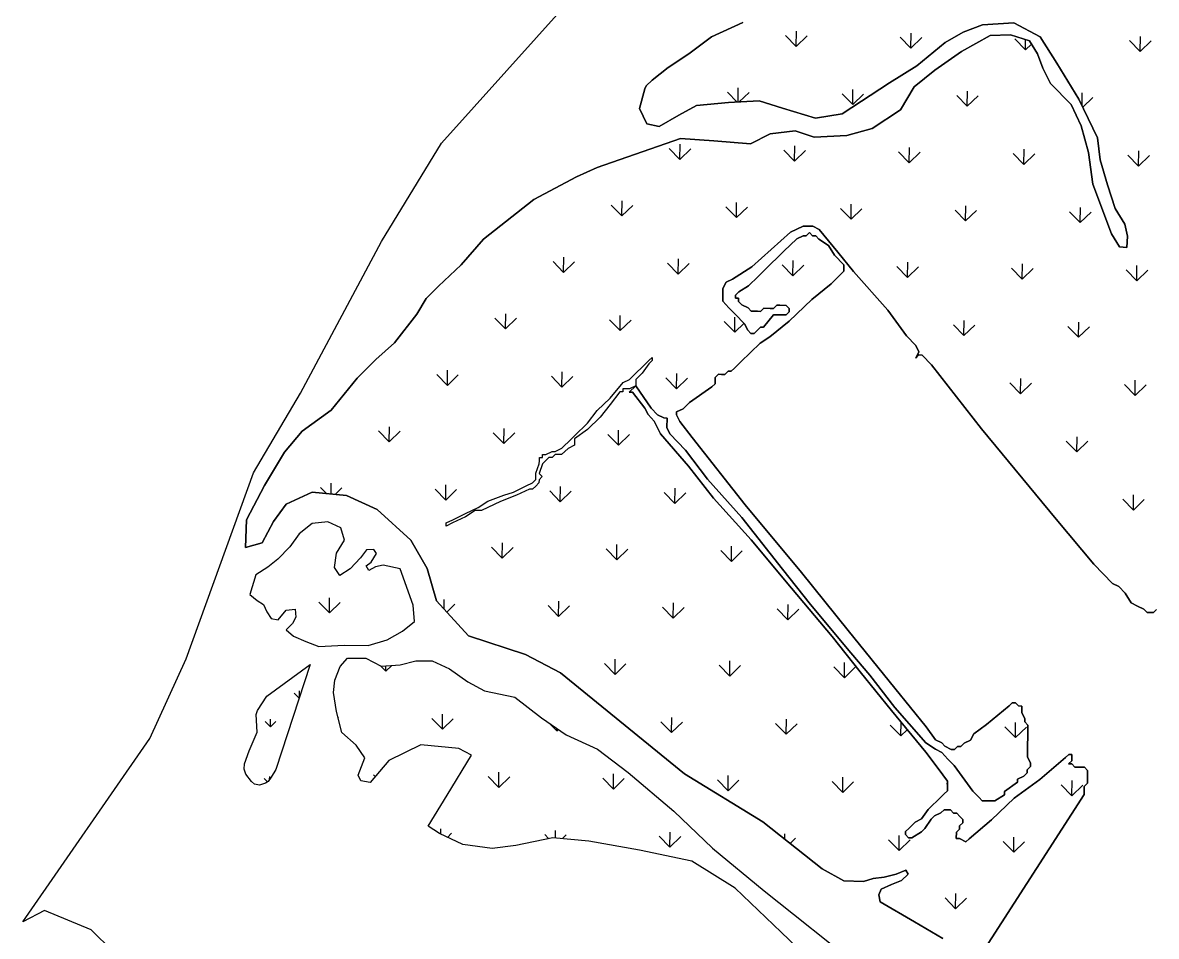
# Model space of a CAD drawing. Header units: metres. Extents: x 266580 to 276210, y 2111090 to 2136109.
# Drawn here: x 268915 to 270336, y 2118170 to 2119315 of the extents above; entities that cross this region are included whole.
import ezdxf

# ---------------------------------------------------------------- set-up
doc = ezdxf.new("R2010")
doc.units = ezdxf.units.M
doc.layers.add('MANGROOVES', color=112, linetype='Continuous')
doc.layers.add('village', color=3, linetype='Continuous')

msp = doc.modelspace()

# ---------------------------------------------------------------- linework, layer by layer
at = {"layer": 'MANGROOVES'}
for p, q in [((269817.4, 2119315.8), (269777.8, 2119297.6)), ((269777.8, 2119297.6), (269817.4, 2119315.8)), ((270093.3, 2119303.4), (270117.5, 2119312.7)), ((270117.5, 2119312.7), (270093.3, 2119303.4)), ((270117.5, 2119312.7), (270156.9, 2119315.1)), ((270156.9, 2119315.1), (270117.5, 2119312.7)), ((270156.9, 2119315.1), (270190.1, 2119297.7)), ((270190.1, 2119297.7), (270156.9, 2119315.1)), ((269777.8, 2119297.6), (269749.5, 2119276.6)), ((269749.5, 2119276.6), (269777.8, 2119297.6)), ((270070.7, 2119290.6), (270093.3, 2119303.4)), ((270093.3, 2119303.4), (270070.7, 2119290.6)), ((270127.1, 2119299.5), (270091.2, 2119279.3)), ((270091.2, 2119279.3), (270127.1, 2119299.5)), ((270152.9, 2119300.4), (270127.1, 2119299.5)), ((270127.1, 2119299.5), (270152.9, 2119300.4)), ((270176.5, 2119292.8), (270152.9, 2119300.4)), ((270152.9, 2119300.4), (270176.5, 2119292.8)), ((270190.1, 2119297.7), (270210.8, 2119264.9)), ((270210.8, 2119264.9), (270190.1, 2119297.7)), ((270035.3, 2119261.4), (270070.7, 2119290.6)), ((270070.7, 2119290.6), (270035.3, 2119261.4)), ((270186.8, 2119276.2), (270176.5, 2119292.8)), ((270176.5, 2119292.8), (270186.8, 2119276.2)), ((269749.5, 2119276.6), (269723.7, 2119259.3)), ((269723.7, 2119259.3), (269749.5, 2119276.6)), ((270091.2, 2119279.3), (270057.9, 2119256.1)), ((270057.9, 2119256.1), (270091.2, 2119279.3)), ((270193.3, 2119258.3), (270186.8, 2119276.2)), ((270186.8, 2119276.2), (270193.3, 2119258.3)), ((269723.7, 2119259.3), (269703.8, 2119243.2)), ((269703.8, 2119243.2), (269723.7, 2119259.3)), ((270001.1, 2119240), (270035.3, 2119261.4)), ((270035.3, 2119261.4), (270001.1, 2119240)), ((270057.9, 2119256.1), (270032.2, 2119234.9)), ((270032.2, 2119234.9), (270057.9, 2119256.1)), ((270202.8, 2119239.1), (270193.3, 2119258.3)), ((270193.3, 2119258.3), (270202.8, 2119239.1)), ((270210.8, 2119264.9), (270238.4, 2119219.6)), ((270238.4, 2119219.6), (270210.8, 2119264.9)), ((269703.8, 2119243.2), (269696.2, 2119236.4)), ((269696.2, 2119236.4), (269703.8, 2119243.2)), ((269941.9, 2119201), (270001.1, 2119240)), ((270001.1, 2119240), (269941.9, 2119201)), ((270228.7, 2119212.9), (270202.8, 2119239.1)), ((270202.8, 2119239.1), (270228.7, 2119212.9)), ((269694.3, 2119232.5), (269687.9, 2119207.7)), ((269687.9, 2119207.7), (269694.3, 2119232.5)), ((269696.2, 2119236.4), (269694.3, 2119232.5)), ((269694.3, 2119232.5), (269696.2, 2119236.4)), ((270032.2, 2119234.9), (270014.8, 2119206.4)), ((270014.8, 2119206.4), (270032.2, 2119234.9)), ((269737.1, 2119199.4), (269759.2, 2119211.7)), ((269759.2, 2119211.7), (269737.1, 2119199.4)), ((269759.2, 2119211.7), (269799.1, 2119215.4)), ((269799.1, 2119215.4), (269759.2, 2119211.7)), ((269799.1, 2119215.4), (269837.6, 2119217.4)), ((269837.6, 2119217.4), (269799.1, 2119215.4)), ((269837.6, 2119217.4), (269867.1, 2119208.5)), ((269867.1, 2119208.5), (269837.6, 2119217.4)), ((270241.4, 2119186.1), (270228.7, 2119212.9)), ((270228.7, 2119212.9), (270241.4, 2119186.1)), ((270238.4, 2119219.6), (270261.9, 2119171)), ((270261.9, 2119171), (270238.4, 2119219.6)), ((269687.9, 2119207.7), (269697.1, 2119188.5)), ((269697.1, 2119188.5), (269687.9, 2119207.7)), ((269712.3, 2119185.4), (269737.1, 2119199.4)), ((269737.1, 2119199.4), (269712.3, 2119185.4)), ((269867.1, 2119208.5), (269908.4, 2119195.6)), ((269908.4, 2119195.6), (269867.1, 2119208.5)), ((269908.4, 2119195.6), (269941.9, 2119201)), ((269941.9, 2119201), (269908.4, 2119195.6)), ((270014.8, 2119206.4), (269979.3, 2119182.8)), ((269979.3, 2119182.8), (270014.8, 2119206.4)), ((269697.1, 2119188.5), (269712.3, 2119185.4)), ((269712.3, 2119185.4), (269697.1, 2119188.5)), ((269979.3, 2119182.8), (269947.8, 2119173.9)), ((269947.8, 2119173.9), (269979.3, 2119182.8)), ((270250.6, 2119152.9), (270241.4, 2119186.1)), ((270241.4, 2119186.1), (270250.6, 2119152.9)), ((269739.3, 2119170.2), (269634.8, 2119134.1)), ((269634.8, 2119134.1), (269739.3, 2119170.2)), ((269781, 2119167.5), (269739.3, 2119170.2)), ((269739.3, 2119170.2), (269781, 2119167.5)), ((269826.7, 2119163.8), (269781, 2119167.5)), ((269781, 2119167.5), (269826.7, 2119163.8)), ((269851.4, 2119176.2), (269826.7, 2119163.8)), ((269826.7, 2119163.8), (269851.4, 2119176.2)), ((269882.8, 2119180), (269851.4, 2119176.2)), ((269851.4, 2119176.2), (269882.8, 2119180)), ((269906.8, 2119172), (269882.8, 2119180)), ((269882.8, 2119180), (269906.8, 2119172)), ((269947.8, 2119173.9), (269906.8, 2119172)), ((269906.8, 2119172), (269947.8, 2119173.9)), ((270261.9, 2119171), (270265.3, 2119143.4)), ((270265.3, 2119143.4), (270261.9, 2119171)), ((270256, 2119113.1), (270250.6, 2119152.9)), ((270250.6, 2119152.9), (270256, 2119113.1)), ((270265.3, 2119143.4), (270274.2, 2119112.4)), ((270274.2, 2119112.4), (270265.3, 2119143.4)), ((269634.8, 2119134.1), (269608.6, 2119122.2)), ((269608.6, 2119122.2), (269634.8, 2119134.1)), ((269608.6, 2119122.2), (269555.3, 2119093.8)), ((269555.3, 2119093.8), (269608.6, 2119122.2)), ((270279.2, 2119051), (270256, 2119113.1)), ((270256, 2119113.1), (270279.2, 2119051)), ((270274.2, 2119112.4), (270283.9, 2119082.7)), ((270283.9, 2119082.7), (270274.2, 2119112.4)), ((269555.3, 2119093.8), (269492.3, 2119044.2)), ((269492.3, 2119044.2), (269555.3, 2119093.8)), ((270283.9, 2119082.7), (270295.9, 2119063.1)), ((270295.9, 2119063.1), (270283.9, 2119082.7)), ((269876.9, 2119052.7), (269893, 2119060.4)), ((269893, 2119060.4), (269876.9, 2119052.7)), ((269893, 2119060.4), (269897, 2119060.3)), ((269897, 2119060.3), (269893, 2119060.4)), ((269897, 2119060.3), (269904.9, 2119060.2)), ((269904.9, 2119060.2), (269897, 2119060.3)), ((269904.9, 2119060.2), (269912.8, 2119056.1)), ((269912.8, 2119056.1), (269904.9, 2119060.2)), ((269912.8, 2119056.1), (269936.3, 2119027.9)), ((269936.3, 2119027.9), (269912.8, 2119056.1)), ((270295.9, 2119063.1), (270299.4, 2119047.8)), ((270299.4, 2119047.8), (270295.9, 2119063.1)), ((269492.3, 2119044.2), (269464.3, 2119012.1)), ((269464.3, 2119012.1), (269492.3, 2119044.2)), ((269828.5, 2119009.6), (269876.9, 2119052.7)), ((269876.9, 2119052.7), (269828.5, 2119009.6)), ((269884.8, 2119044.6), (269868.6, 2119028.9)), ((269868.6, 2119028.9), (269884.8, 2119044.6)), ((269892.8, 2119048.4), (269884.8, 2119044.6)), ((269884.8, 2119044.6), (269892.8, 2119048.4)), ((269896.8, 2119048.4), (269892.8, 2119048.4)), ((269892.8, 2119048.4), (269896.8, 2119048.4)), ((269900.8, 2119052.3), (269896.8, 2119048.4)), ((269896.8, 2119048.4), (269900.8, 2119052.3)), ((269904.7, 2119048.3), (269900.8, 2119052.3)), ((269900.8, 2119052.3), (269904.7, 2119048.3)), ((269908.7, 2119048.2), (269904.7, 2119048.3)), ((269904.7, 2119048.3), (269908.7, 2119048.2)), ((269912.6, 2119044.2), (269908.7, 2119048.2)), ((269908.7, 2119048.2), (269912.6, 2119044.2)), ((269924.5, 2119036), (269912.6, 2119044.2)), ((269912.6, 2119044.2), (269924.5, 2119036)), ((270289.5, 2119034.4), (270279.2, 2119051)), ((270279.2, 2119051), (270289.5, 2119034.4)), ((270299.4, 2119047.8), (270298.4, 2119033.8)), ((270298.4, 2119033.8), (270299.4, 2119047.8)), ((269868.6, 2119028.9), (269844.4, 2119005.3)), ((269844.4, 2119005.3), (269868.6, 2119028.9)), ((269932.3, 2119024), (269924.5, 2119036)), ((269924.5, 2119036), (269932.3, 2119024)), ((269936.3, 2119027.9), (269955.9, 2119003.7)), ((269955.9, 2119003.7), (269936.3, 2119027.9)), ((270298.4, 2119033.8), (270289.5, 2119034.4)), ((270289.5, 2119034.4), (270298.4, 2119033.8)), ((269464.3, 2119012.1), (269435.9, 2118985.2)), ((269435.9, 2118985.2), (269464.3, 2119012.1)), ((269944, 2119011.9), (269932.3, 2119024)), ((269932.3, 2119024), (269944, 2119011.9)), ((269944, 2119007.9), (269944, 2119011.9)), ((269944, 2119011.9), (269944, 2119007.9)), ((269804.4, 2118994), (269828.5, 2119009.6)), ((269828.5, 2119009.6), (269804.4, 2118994)), ((269836.3, 2118997.5), (269824.2, 2118985.7)), ((269824.2, 2118985.7), (269836.3, 2118997.5)), ((269844.4, 2119005.3), (269836.3, 2118997.5)), ((269836.3, 2118997.5), (269844.4, 2119005.3)), ((269927.8, 2118988.2), (269943.9, 2119003.9)), ((269943.9, 2119003.9), (269927.8, 2118988.2)), ((269943.9, 2119003.9), (269944, 2119007.9)), ((269944, 2119007.9), (269943.9, 2119003.9)), ((269955.9, 2119003.7), (269998.9, 2118955.3)), ((269998.9, 2118955.3), (269955.9, 2119003.7)), ((269435.9, 2118985.2), (269420.4, 2118969.6)), ((269420.4, 2118969.6), (269435.9, 2118985.2)), ((269792.2, 2118974.2), (269792.3, 2118982.2)), ((269792.3, 2118982.2), (269792.2, 2118974.2)), ((269792.3, 2118982.2), (269796.4, 2118990.1)), ((269796.4, 2118990.1), (269792.3, 2118982.2)), ((269796.4, 2118990.1), (269804.4, 2118994)), ((269804.4, 2118994), (269796.4, 2118990.1)), ((269824.2, 2118985.7), (269812.1, 2118977.9)), ((269812.1, 2118977.9), (269824.2, 2118985.7)), ((269903.6, 2118968.6), (269927.8, 2118988.2)), ((269927.8, 2118988.2), (269903.6, 2118968.6)), ((269420.4, 2118969.6), (269408.5, 2118950.1)), ((269408.5, 2118950.1), (269420.4, 2118969.6)), ((269792, 2118966.3), (269792.2, 2118974.2)), ((269792.2, 2118974.2), (269792, 2118966.3)), ((269808.1, 2118974), (269808, 2118970)), ((269808, 2118970), (269808.1, 2118974)), ((269808, 2118970), (269812, 2118970)), ((269812, 2118970), (269808, 2118970)), ((269812.1, 2118977.9), (269808.1, 2118974)), ((269808.1, 2118974), (269812.1, 2118977.9)), ((269812, 2118970), (269812, 2118966)), ((269812, 2118966), (269812, 2118970)), ((269875.3, 2118941.2), (269903.6, 2118968.6)), ((269903.6, 2118968.6), (269875.3, 2118941.2)), ((269796, 2118962.2), (269792, 2118966.3)), ((269792, 2118966.3), (269796, 2118962.2)), ((269799.9, 2118958.2), (269796, 2118962.2)), ((269796, 2118962.2), (269799.9, 2118958.2)), ((269807.7, 2118950.1), (269799.9, 2118958.2)), ((269799.9, 2118958.2), (269807.7, 2118950.1)), ((269812, 2118966), (269815.9, 2118962)), ((269815.9, 2118962), (269812, 2118966)), ((269815.9, 2118962), (269823.8, 2118957.9)), ((269823.8, 2118957.9), (269815.9, 2118962)), ((269823.8, 2118957.9), (269827.7, 2118953.8)), ((269827.7, 2118953.8), (269823.8, 2118957.9)), ((269827.7, 2118953.8), (269831.7, 2118953.8)), ((269831.7, 2118953.8), (269827.7, 2118953.8)), ((269831.7, 2118953.8), (269835.7, 2118953.7)), ((269835.7, 2118953.7), (269831.7, 2118953.8)), ((269839.6, 2118953.6), (269843.7, 2118957.6)), ((269843.7, 2118957.6), (269839.6, 2118953.6)), ((269843.7, 2118957.6), (269851.6, 2118957.4)), ((269851.6, 2118957.4), (269843.7, 2118957.6)), ((269851.6, 2118957.4), (269855.6, 2118957.4)), ((269855.6, 2118957.4), (269851.6, 2118957.4)), ((269855.6, 2118957.4), (269859.7, 2118961.3)), ((269859.7, 2118961.3), (269855.6, 2118957.4)), ((269859.7, 2118961.3), (269863.6, 2118961.3)), ((269863.6, 2118961.3), (269859.7, 2118961.3)), ((269863.6, 2118961.3), (269871.6, 2118961.1)), ((269871.6, 2118961.1), (269863.6, 2118961.3)), ((269871.6, 2118961.1), (269875.5, 2118957.1)), ((269875.5, 2118957.1), (269871.6, 2118961.1)), ((269875.5, 2118957.1), (269875.5, 2118953.1)), ((269875.5, 2118953.1), (269875.5, 2118957.1)), ((269998.9, 2118955.3), (270022.4, 2118923.1)), ((270022.4, 2118923.1), (269998.9, 2118955.3)), ((269408.5, 2118950.1), (269380.7, 2118914)), ((269380.7, 2118914), (269408.5, 2118950.1)), ((269819.5, 2118938), (269807.7, 2118950.1)), ((269807.7, 2118950.1), (269819.5, 2118938)), ((269835.7, 2118953.7), (269839.6, 2118953.6)), ((269839.6, 2118953.6), (269835.7, 2118953.7)), ((269855.5, 2118949.4), (269843.3, 2118933.7)), ((269843.3, 2118933.7), (269855.5, 2118949.4)), ((269851.1, 2118921.6), (269875.3, 2118941.2)), ((269875.3, 2118941.2), (269851.1, 2118921.6)), ((269863.5, 2118949.3), (269855.5, 2118949.4)), ((269855.5, 2118949.4), (269863.5, 2118949.3)), ((269871.4, 2118949.2), (269863.5, 2118949.3)), ((269863.5, 2118949.3), (269871.4, 2118949.2)), ((269875.5, 2118953.1), (269871.4, 2118949.2)), ((269871.4, 2118949.2), (269875.5, 2118953.1)), ((269823.4, 2118930), (269819.5, 2118938)), ((269819.5, 2118938), (269823.4, 2118930)), ((269827.3, 2118925.9), (269823.4, 2118930)), ((269823.4, 2118930), (269827.3, 2118925.9)), ((269831.3, 2118925.9), (269827.3, 2118925.9)), ((269827.3, 2118925.9), (269831.3, 2118925.9)), ((269835.3, 2118929.8), (269831.3, 2118925.9)), ((269831.3, 2118925.9), (269835.3, 2118929.8)), ((269839.4, 2118933.7), (269835.3, 2118929.8)), ((269835.3, 2118929.8), (269839.4, 2118933.7)), ((269843.3, 2118933.7), (269839.4, 2118933.7)), ((269839.4, 2118933.7), (269843.3, 2118933.7)), ((269380.7, 2118914), (269357.2, 2118893.3)), ((269357.2, 2118893.3), (269380.7, 2118914)), ((269826.9, 2118902.1), (269839.1, 2118913.8)), ((269839.1, 2118913.8), (269826.9, 2118902.1)), ((269839.1, 2118913.8), (269851.1, 2118921.6)), ((269851.1, 2118921.6), (269839.1, 2118913.8)), ((270022.4, 2118923.1), (270034.1, 2118911)), ((270034.1, 2118911), (270022.4, 2118923.1)), ((269814.8, 2118890.3), (269826.9, 2118902.1)), ((269826.9, 2118902.1), (269814.8, 2118890.3)), ((270038, 2118902.9), (270033.9, 2118895)), ((270033.9, 2118895), (270038, 2118902.9)), ((270033.9, 2118895), (270037.9, 2118899)), ((270037.9, 2118899), (270033.9, 2118895)), ((270034.1, 2118911), (270038, 2118902.9)), ((270038, 2118902.9), (270034.1, 2118911)), ((270037.9, 2118899), (270041.9, 2118898.9)), ((270041.9, 2118898.9), (270037.9, 2118899)), ((270041.9, 2118898.9), (270053.7, 2118886.8)), ((270053.7, 2118886.8), (270041.9, 2118898.9)), ((269357.2, 2118893.3), (269333.9, 2118869.9)), ((269333.9, 2118869.9), (269357.2, 2118893.3)), ((269683.2, 2118876.3), (269691.3, 2118884.1)), ((269699.3, 2118888), (269691.2, 2118876.2)), ((269691.3, 2118884.1), (269695.3, 2118888)), ((269695.3, 2118888), (269699.4, 2118892)), ((269703.4, 2118891.9), (269699.3, 2118888)), ((269699.4, 2118892), (269703.4, 2118895.9)), ((269703.4, 2118895.9), (269703.4, 2118891.9)), ((269806.7, 2118882.4), (269814.8, 2118890.3)), ((269814.8, 2118890.3), (269806.7, 2118882.4)), ((270053.7, 2118886.8), (270116.2, 2118806.2)), ((270116.2, 2118806.2), (270053.7, 2118886.8)), ((269333.9, 2118869.9), (269301.4, 2118830)), ((269301.4, 2118830), (269333.9, 2118869.9)), ((269675.1, 2118868.4), (269683.2, 2118876.3)), ((269691.2, 2118876.2), (269683.1, 2118868.3)), ((269782.6, 2118866.9), (269782.7, 2118870.8)), ((269782.7, 2118870.8), (269782.6, 2118866.9)), ((269782.7, 2118870.8), (269786.7, 2118874.8)), ((269786.7, 2118874.8), (269782.7, 2118870.8)), ((269786.7, 2118874.8), (269790.7, 2118874.7)), ((269790.7, 2118874.7), (269786.7, 2118874.8)), ((269790.7, 2118874.7), (269794.7, 2118874.6)), ((269794.7, 2118874.6), (269790.7, 2118874.7)), ((269794.7, 2118874.6), (269798.7, 2118878.6)), ((269798.7, 2118878.6), (269794.7, 2118874.6)), ((269798.7, 2118878.6), (269802.7, 2118878.5)), ((269802.7, 2118878.5), (269798.7, 2118878.6)), ((269802.7, 2118878.5), (269806.7, 2118882.4)), ((269806.7, 2118882.4), (269802.7, 2118878.5)), ((269650.9, 2118844.9), (269667.1, 2118864.6)), ((269667, 2118856.6), (269666.9, 2118852.6)), ((269671, 2118856.5), (269667, 2118856.6)), ((269667.1, 2118864.6), (269675.1, 2118868.4)), ((269675, 2118856.5), (269671, 2118856.5)), ((269674.9, 2118852.5), (269683, 2118860.3)), ((269683, 2118860.3), (269674.9, 2118852.5)), ((269683, 2118860.3), (269675, 2118856.5)), ((269683.1, 2118868.3), (269683, 2118864.3)), ((269683, 2118864.3), (269683, 2118860.3)), ((269683, 2118860.3), (269702.5, 2118832.2)), ((269702.5, 2118832.2), (269683, 2118860.3)), ((269750.4, 2118839.5), (269778.5, 2118859)), ((269778.5, 2118859), (269750.4, 2118839.5)), ((269778.5, 2118859), (269782.6, 2118862.9)), ((269782.6, 2118862.9), (269778.5, 2118859)), ((269782.6, 2118862.9), (269782.6, 2118866.9)), ((269782.6, 2118866.9), (269782.6, 2118862.9)), ((269634.7, 2118829.2), (269650.9, 2118844.9)), ((269663, 2118852.7), (269650.8, 2118836.9)), ((269666.9, 2118852.6), (269663, 2118852.7)), ((269678.9, 2118852.4), (269674.9, 2118852.5)), ((269674.9, 2118852.5), (269678.9, 2118852.4)), ((269694.5, 2118832.3), (269678.9, 2118852.4)), ((269678.9, 2118852.4), (269694.5, 2118832.3)), ((269301.4, 2118830), (269264.7, 2118803.5)), ((269264.7, 2118803.5), (269301.4, 2118830)), ((269622.6, 2118813.4), (269634.7, 2118829.2)), ((269650.8, 2118836.9), (269638.6, 2118821.2)), ((269698.4, 2118824.3), (269694.5, 2118832.3)), ((269694.5, 2118832.3), (269698.4, 2118824.3)), ((269702.5, 2118832.2), (269710.3, 2118824.1)), ((269710.3, 2118824.1), (269702.5, 2118832.2)), ((269734.2, 2118823.8), (269734.3, 2118827.7)), ((269734.3, 2118827.7), (269734.2, 2118823.8)), ((269734.3, 2118827.7), (269742.3, 2118831.6)), ((269742.3, 2118831.6), (269734.3, 2118827.7)), ((269742.3, 2118831.6), (269750.4, 2118839.5)), ((269750.4, 2118839.5), (269742.3, 2118831.6)), ((269606.4, 2118797.7), (269622.6, 2118813.4)), ((269638.6, 2118821.2), (269622.5, 2118805.5)), ((269706.2, 2118816.2), (269698.4, 2118824.3)), ((269698.4, 2118824.3), (269706.2, 2118816.2)), ((269714, 2118800.2), (269706.2, 2118816.2)), ((269706.2, 2118816.2), (269714, 2118800.2)), ((269710.3, 2118824.1), (269718.2, 2118820)), ((269718.2, 2118820), (269710.3, 2118824.1)), ((269718.2, 2118820), (269722.2, 2118819.9)), ((269722.2, 2118819.9), (269718.2, 2118820)), ((269722.1, 2118812), (269722, 2118808)), ((269722, 2118808), (269722.1, 2118812)), ((269722.2, 2118816), (269722.1, 2118812)), ((269722.1, 2118812), (269722.2, 2118816)), ((269722.2, 2118819.9), (269722.2, 2118816)), ((269722.2, 2118816), (269722.2, 2118819.9)), ((269738.1, 2118815.7), (269734.2, 2118823.8)), ((269734.2, 2118823.8), (269738.1, 2118815.7)), ((269753.7, 2118795.6), (269738.1, 2118815.7)), ((269738.1, 2118815.7), (269753.7, 2118795.6)), ((269264.7, 2118803.5), (269242.8, 2118777.2)), ((269242.8, 2118777.2), (269264.7, 2118803.5)), ((269598.3, 2118789.9), (269606.4, 2118797.7)), ((269622.5, 2118805.5), (269606.4, 2118793.8)), ((269749.2, 2118759.8), (269714, 2118800.2)), ((269714, 2118800.2), (269749.2, 2118759.8)), ((269722, 2118808), (269725.9, 2118800)), ((269725.9, 2118800), (269722, 2118808)), ((269725.9, 2118800), (269745.5, 2118779.8)), ((269745.5, 2118779.8), (269725.9, 2118800)), ((270116.2, 2118806.2), (270210.1, 2118693.3)), ((270210.1, 2118693.3), (270116.2, 2118806.2)), ((269590.3, 2118782.1), (269594.3, 2118786)), ((269594.3, 2118786), (269598.3, 2118789.9)), ((269606.2, 2118785.8), (269598.2, 2118781.9)), ((269606.4, 2118793.8), (269606.2, 2118785.8)), ((269820.2, 2118711), (269753.7, 2118795.6)), ((269753.7, 2118795.6), (269820.2, 2118711)), ((269242.8, 2118777.2), (269217.7, 2118735.2)), ((269217.7, 2118735.2), (269242.8, 2118777.2)), ((269562.2, 2118766.5), (269562.2, 2118770.5)), ((269562.2, 2118770.5), (269566.2, 2118770.5)), ((269566.2, 2118770.5), (269566.3, 2118774.4)), ((269566.3, 2118774.4), (269570.2, 2118774.4)), ((269574.2, 2118770.3), (269570.1, 2118766.4)), ((269570.2, 2118774.4), (269578.3, 2118778.2)), ((269578.1, 2118770.3), (269574.2, 2118770.3)), ((269582.2, 2118774.2), (269578.1, 2118770.3)), ((269578.3, 2118778.2), (269582.2, 2118778.2)), ((269582.2, 2118778.2), (269590.3, 2118782.1)), ((269586.2, 2118774.1), (269582.2, 2118774.2)), ((269590.1, 2118774.1), (269586.2, 2118774.1)), ((269594.2, 2118778), (269590.1, 2118774.1)), ((269598.2, 2118781.9), (269594.2, 2118778)), ((269745.5, 2118779.8), (269772.9, 2118743.5)), ((269772.9, 2118743.5), (269745.5, 2118779.8)), ((269557.9, 2118750.7), (269562.1, 2118762.6)), ((269566.1, 2118762.5), (269561.9, 2118750.6)), ((269562.1, 2118762.6), (269562.2, 2118766.5)), ((269570.1, 2118766.4), (269566.1, 2118762.5)), ((269780.5, 2118719.5), (269749.2, 2118759.8)), ((269749.2, 2118759.8), (269780.5, 2118719.5)), ((269553.8, 2118738.8), (269557.8, 2118742.7)), ((269557.8, 2118742.7), (269557.9, 2118746.7)), ((269557.9, 2118746.7), (269557.9, 2118750.7)), ((269561.8, 2118742.6), (269561.7, 2118738.7)), ((269565.8, 2118746.6), (269561.8, 2118742.6)), ((269561.9, 2118750.6), (269565.8, 2118746.6)), ((269772.9, 2118743.5), (269816, 2118695.1)), ((269816, 2118695.1), (269772.9, 2118743.5)), ((269217.7, 2118735.2), (269195, 2118692.4)), ((269195, 2118692.4), (269217.7, 2118735.2)), ((269244.8, 2118711.9), (269277.6, 2118727)), ((269277.6, 2118727), (269244.8, 2118711.9)), ((269277.6, 2118727), (269320.3, 2118723)), ((269320.3, 2118723), (269277.6, 2118727)), ((269517.7, 2118723.4), (269529.7, 2118727.2)), ((269529.7, 2118727.2), (269545.8, 2118734.9)), ((269549.7, 2118730.9), (269533.6, 2118723.1)), ((269545.8, 2118734.9), (269553.8, 2118738.8)), ((269553.7, 2118730.8), (269549.7, 2118730.9)), ((269557.7, 2118734.7), (269553.7, 2118730.8)), ((269561.7, 2118738.7), (269557.7, 2118734.7)), ((269320.3, 2118723), (269358.8, 2118705.5)), ((269358.8, 2118705.5), (269320.3, 2118723)), ((269485.6, 2118707.9), (269497.7, 2118715.7)), ((269513.6, 2118715.5), (269489.6, 2118703.9)), ((269497.7, 2118715.7), (269517.7, 2118723.4)), ((269533.6, 2118723.1), (269513.6, 2118715.5)), ((269827.5, 2118667.1), (269780.5, 2118719.5)), ((269780.5, 2118719.5), (269827.5, 2118667.1)), ((269228.9, 2118690.4), (269244.8, 2118711.9)), ((269244.8, 2118711.9), (269228.9, 2118690.4)), ((269358.8, 2118705.5), (269401, 2118666.9)), ((269401, 2118666.9), (269358.8, 2118705.5)), ((269453.6, 2118692.5), (269469.6, 2118700.2)), ((269481.6, 2118704), (269469.5, 2118696.2)), ((269469.6, 2118700.2), (269485.6, 2118707.9)), ((269489.6, 2118703.9), (269481.6, 2118704)), ((269890.6, 2118626.3), (269820.2, 2118711)), ((269820.2, 2118711), (269890.6, 2118626.3)), ((269195, 2118692.4), (269194, 2118657.7)), ((269194, 2118657.7), (269195, 2118692.4)), ((269214.9, 2118663.5), (269228.9, 2118690.4)), ((269228.9, 2118690.4), (269214.9, 2118663.5)), ((269277.6, 2118687.6), (269261.2, 2118675)), ((269296.9, 2118689.9), (269277.6, 2118687.6)), ((269313.4, 2118682.4), (269296.9, 2118689.9)), ((269445.5, 2118688.6), (269453.6, 2118692.5)), ((269445.5, 2118684.6), (269445.5, 2118688.6)), ((269453.5, 2118688.5), (269445.5, 2118684.6)), ((269469.5, 2118696.2), (269453.5, 2118688.5)), ((269816, 2118695.1), (269866.8, 2118630.7)), ((269866.8, 2118630.7), (269816, 2118695.1)), ((270210.1, 2118693.3), (270257.1, 2118636.9)), ((270257.1, 2118636.9), (270210.1, 2118693.3)), ((269261.2, 2118675), (269249.5, 2118658.6)), ((269317.9, 2118666.9), (269313.4, 2118682.4)), ((269194, 2118657.7), (269214.9, 2118663.5)), ((269214.9, 2118663.5), (269194, 2118657.7)), ((269249.5, 2118658.6), (269234.3, 2118643)), ((269307.8, 2118650.5), (269317.9, 2118666.9)), ((269401, 2118666.9), (269421.6, 2118631.3)), ((269421.6, 2118631.3), (269401, 2118666.9)), ((269878.4, 2118606.6), (269827.5, 2118667.1)), ((269827.5, 2118667.1), (269878.4, 2118606.6)), ((269234.3, 2118643), (269221.8, 2118632.9)), ((269305.4, 2118632.6), (269307.8, 2118650.5)), ((269338.1, 2118644.9), (269325.1, 2118631)), ((269345.5, 2118654.6), (269338.1, 2118644.9)), ((269354.9, 2118655.2), (269345.5, 2118654.6)), ((269351.2, 2118639.1), (269358.2, 2118650.1)), ((269358.2, 2118650.1), (269354.9, 2118655.2)), ((269221.8, 2118632.9), (269206.7, 2118623.3)), ((269312.1, 2118622.7), (269305.4, 2118632.6)), ((269325.1, 2118631), (269312.1, 2118622.7)), ((269345.2, 2118634.5), (269351.2, 2118639.1)), ((269348.5, 2118628.9), (269345.2, 2118634.5)), ((269356.7, 2118633.5), (269348.5, 2118628.9)), ((269366.5, 2118635.4), (269356.7, 2118633.5)), ((269387.8, 2118630.8), (269366.5, 2118635.4)), ((269404.2, 2118585.6), (269387.8, 2118630.8)), ((269421.6, 2118631.3), (269433.4, 2118590.7)), ((269433.4, 2118590.7), (269421.6, 2118631.3)), ((269866.8, 2118630.7), (269902, 2118586.3)), ((269902, 2118586.3), (269866.8, 2118630.7)), ((270257.1, 2118636.9), (270280.6, 2118612.7)), ((270280.6, 2118612.7), (270257.1, 2118636.9)), ((269206.7, 2118623.3), (269199.3, 2118598.7)), ((269949.3, 2118553.8), (269890.6, 2118626.3)), ((269890.6, 2118626.3), (269949.3, 2118553.8)), ((269199.3, 2118598.7), (269208.3, 2118591.3)), ((269929.3, 2118546.1), (269878.4, 2118606.6)), ((269878.4, 2118606.6), (269929.3, 2118546.1)), ((270280.6, 2118612.7), (270288.5, 2118608.6)), ((270288.5, 2118608.6), (270280.6, 2118612.7)), ((270288.5, 2118608.6), (270296.4, 2118600.5)), ((270296.4, 2118600.5), (270288.5, 2118608.6)), ((270296.4, 2118600.5), (270304.2, 2118588.4)), ((270304.2, 2118588.4), (270296.4, 2118600.5)), ((269208.3, 2118591.3), (269216.4, 2118586.4)), ((269216.4, 2118586.4), (269220.5, 2118577)), ((269405.6, 2118564.9), (269404.2, 2118585.6)), ((269433.4, 2118590.7), (269473.5, 2118546.8)), ((269473.5, 2118546.8), (269433.4, 2118590.7)), ((269902, 2118586.3), (269952.8, 2118525.8)), ((269952.8, 2118525.8), (269902, 2118586.3)), ((270304.2, 2118588.4), (270312.1, 2118584.3)), ((270312.1, 2118584.3), (270304.2, 2118588.4)), ((270312.1, 2118584.3), (270320, 2118580.2)), ((270320, 2118580.2), (270312.1, 2118584.3)), ((269220.5, 2118577), (269226, 2118568.8)), ((269234.9, 2118567), (269244.9, 2118579.2)), ((269244.9, 2118579.2), (269256, 2118580.3)), ((269257.1, 2118570.5), (269252.8, 2118562.4)), ((269256, 2118580.3), (269257.1, 2118570.5)), ((270320, 2118580.2), (270323.9, 2118576.2)), ((270323.9, 2118576.2), (270320, 2118580.2)), ((270323.9, 2118576.2), (270327.9, 2118576.1)), ((270327.9, 2118576.1), (270323.9, 2118576.2)), ((270327.9, 2118576.1), (270331.9, 2118576.1)), ((270331.9, 2118576.1), (270327.9, 2118576.1)), ((270331.9, 2118576.1), (270335.9, 2118580)), ((270335.9, 2118580), (270331.9, 2118576.1)), ((269226, 2118568.8), (269234.9, 2118567)), ((269252.8, 2118562.4), (269245, 2118554.5)), ((269390.5, 2118552.8), (269405.6, 2118564.9)), ((269245, 2118554.5), (269254.2, 2118546.6)), ((269254.2, 2118546.6), (269269.5, 2118540)), ((269347.7, 2118534.7), (269371.6, 2118541.9)), ((269371.6, 2118541.9), (269390.5, 2118552.8)), ((269473.5, 2118546.8), (269544.9, 2118523.6)), ((269544.9, 2118523.6), (269473.5, 2118546.8)), ((269964.4, 2118501.8), (269929.3, 2118546.1)), ((269929.3, 2118546.1), (269964.4, 2118501.8)), ((270007.9, 2118481.2), (269949.3, 2118553.8)), ((269949.3, 2118553.8), (270007.9, 2118481.2)), ((269269.5, 2118540), (269286, 2118533.6)), ((269286, 2118533.6), (269317.7, 2118535.1)), ((269317.7, 2118535.1), (269347.7, 2118534.7)), ((269312.6, 2118508.4), (269321.6, 2118519.1)), ((269321.6, 2118519.1), (269344.9, 2118518.8)), ((269344.9, 2118518.8), (269363.8, 2118509)), ((269387.7, 2118510.5), (269407.3, 2118515.8)), ((269407.3, 2118515.8), (269427.9, 2118515.5)), ((269427.9, 2118515.5), (269449.5, 2118505.6)), ((269544.9, 2118523.6), (269588.7, 2118500.6)), ((269588.7, 2118500.6), (269544.9, 2118523.6)), ((269952.8, 2118525.8), (269976.3, 2118497.6)), ((269976.3, 2118497.6), (269952.8, 2118525.8)), ((269220.7, 2118471.4), (269274.9, 2118511.2)), ((269274.9, 2118511.2), (269232.1, 2118379.6)), ((269305.9, 2118491.6), (269312.6, 2118508.4)), ((269363.8, 2118509), (269387.7, 2118510.5)), ((269449.5, 2118505.6), (269472.6, 2118489.2)), ((269588.7, 2118500.6), (269744.3, 2118374.1)), ((269744.3, 2118374.1), (269588.7, 2118500.6)), ((270003.6, 2118453.4), (269964.4, 2118501.8)), ((269964.4, 2118501.8), (270003.6, 2118453.4)), ((269304.1, 2118475.8), (269305.9, 2118491.6)), ((269472.6, 2118489.2), (269493.6, 2118477.9)), ((269976.3, 2118497.6), (270007.6, 2118457.3)), ((270007.6, 2118457.3), (269976.3, 2118497.6)), ((269208.9, 2118453.4), (269220.7, 2118471.4)), ((269307.8, 2118452.2), (269304.1, 2118475.8)), ((269493.6, 2118477.9), (269531.3, 2118470.1)), ((270047.1, 2118432.9), (270007.9, 2118481.2)), ((270007.9, 2118481.2), (270047.1, 2118432.9)), ((269531.3, 2118470.1), (269565, 2118444.4)), ((270007.6, 2118457.3), (270046.8, 2118413)), ((270046.8, 2118413), (270007.6, 2118457.3)), ((270151, 2118459.2), (270122.8, 2118435.7)), ((270122.8, 2118435.7), (270151, 2118459.2)), ((270155, 2118463.2), (270151, 2118459.2)), ((270151, 2118459.2), (270155, 2118463.2)), ((270159, 2118463.1), (270155, 2118463.2)), ((270155, 2118463.2), (270159, 2118463.1)), ((270162.9, 2118459.1), (270159, 2118463.1)), ((270159, 2118463.1), (270162.9, 2118459.1)), ((270166.9, 2118459), (270162.9, 2118459.1)), ((270162.9, 2118459.1), (270166.9, 2118459)), ((270166.8, 2118451), (270166.9, 2118459)), ((270166.9, 2118459), (270166.8, 2118451)), ((269207.3, 2118448.4), (269208.9, 2118453.4)), ((269208.3, 2118426.1), (269207.3, 2118448.4)), ((269314.5, 2118425.9), (269307.8, 2118452.2)), ((269565, 2118444.4), (269596, 2118422.8)), ((270046.6, 2118401), (270003.6, 2118453.4)), ((270003.6, 2118453.4), (270046.6, 2118401)), ((270170.6, 2118443), (270166.8, 2118451)), ((270166.8, 2118451), (270170.6, 2118443)), ((270170.6, 2118439), (270170.6, 2118443)), ((270170.6, 2118443), (270170.6, 2118439)), ((270058.8, 2118416.8), (270047.1, 2118432.9)), ((270047.1, 2118432.9), (270058.8, 2118416.8)), ((270122.8, 2118435.7), (270106.7, 2118424)), ((270106.7, 2118424), (270122.8, 2118435.7)), ((270174.5, 2118435), (270170.6, 2118439)), ((270170.6, 2118439), (270174.5, 2118435)), ((270174.3, 2118423), (270174.5, 2118435)), ((270174.5, 2118435), (270174.3, 2118423)), ((269198.4, 2118402.8), (269208.3, 2118426.1)), ((269332.7, 2118409.9), (269314.5, 2118425.9)), ((269596, 2118422.8), (269635.1, 2118404.8)), ((270066.7, 2118412.7), (270058.8, 2118416.8)), ((270058.8, 2118416.8), (270066.7, 2118412.7)), ((270102.6, 2118416.1), (270094.5, 2118412.3)), ((270094.5, 2118412.3), (270102.6, 2118416.1)), ((270106.7, 2118424), (270102.6, 2118416.1)), ((270102.6, 2118416.1), (270106.7, 2118424)), ((270174.2, 2118411.1), (270174.3, 2118419.1)), ((270174.3, 2118419.1), (270174.2, 2118411.1)), ((270174.3, 2118419.1), (270174.3, 2118423)), ((270174.3, 2118423), (270174.3, 2118419.1)), ((269192.5, 2118386.4), (269198.4, 2118402.8)), ((269343.4, 2118394), (269332.7, 2118409.9)), ((269413.6, 2118410.3), (269373.5, 2118390.9)), ((269461.3, 2118405.6), (269413.6, 2118410.3)), ((269477.1, 2118397.4), (269461.3, 2118405.6)), ((269635.1, 2118404.8), (269673.5, 2118375.6)), ((270062.2, 2118380.9), (270046.6, 2118401)), ((270046.6, 2118401), (270062.2, 2118380.9)), ((270046.8, 2118413), (270058.6, 2118404.8)), ((270058.6, 2118404.8), (270046.8, 2118413)), ((270058.6, 2118404.8), (270066.5, 2118400.7)), ((270066.5, 2118400.7), (270058.6, 2118404.8)), ((270066.5, 2118400.7), (270070.4, 2118396.7)), ((270070.4, 2118396.7), (270066.5, 2118400.7)), ((270070.6, 2118408.6), (270066.7, 2118412.7)), ((270066.7, 2118412.7), (270070.6, 2118408.6)), ((270078.5, 2118404.5), (270070.6, 2118408.6)), ((270070.6, 2118408.6), (270078.5, 2118404.5)), ((270082.5, 2118404.5), (270078.5, 2118404.5)), ((270078.5, 2118404.5), (270082.5, 2118404.5)), ((270086.5, 2118408.4), (270082.5, 2118404.5)), ((270082.5, 2118404.5), (270086.5, 2118408.4)), ((270090.5, 2118408.3), (270086.5, 2118408.4)), ((270086.5, 2118408.4), (270090.5, 2118408.3)), ((270094.5, 2118412.3), (270090.5, 2118408.3)), ((270090.5, 2118408.3), (270094.5, 2118412.3)), ((270174, 2118399.2), (270174.1, 2118407.1)), ((270174.1, 2118407.1), (270174, 2118399.2)), ((270174.1, 2118407.1), (270174.2, 2118411.1)), ((270174.2, 2118411.1), (270174.1, 2118407.1)), ((269192.2, 2118379.8), (269192.5, 2118386.4)), ((269335.3, 2118372.4), (269343.4, 2118394)), ((269373.5, 2118390.9), (269350.1, 2118363.3)), ((269446.5, 2118347.2), (269477.1, 2118397.4)), ((270070.4, 2118396.7), (270074.3, 2118392.6)), ((270074.3, 2118392.6), (270070.4, 2118396.7)), ((270074.3, 2118392.6), (270082.2, 2118384.6)), ((270082.2, 2118384.6), (270074.3, 2118392.6)), ((270173.9, 2118395.2), (270174, 2118399.2)), ((270174, 2118399.2), (270173.9, 2118395.2)), ((270177.8, 2118387.2), (270173.9, 2118395.2)), ((270173.9, 2118395.2), (270177.8, 2118387.2)), ((270177.7, 2118383.2), (270177.8, 2118387.2)), ((270177.8, 2118387.2), (270177.7, 2118383.2)), ((270221.7, 2118394.5), (270189.4, 2118367.1)), ((270189.4, 2118367.1), (270221.7, 2118394.5)), ((270225.7, 2118398.4), (270221.7, 2118394.5)), ((270221.7, 2118394.5), (270225.7, 2118398.4)), ((270225.6, 2118386.5), (270229.6, 2118390.4)), ((270229.6, 2118390.4), (270225.6, 2118386.5)), ((270229.5, 2118386.4), (270225.6, 2118386.5)), ((270225.6, 2118386.5), (270229.5, 2118386.4)), ((270229.7, 2118398.3), (270225.7, 2118398.4)), ((270225.7, 2118398.4), (270229.7, 2118398.3)), ((270233.5, 2118382.4), (270229.5, 2118386.4)), ((270229.5, 2118386.4), (270233.5, 2118382.4)), ((270229.6, 2118390.4), (270229.7, 2118394.4)), ((270229.7, 2118394.4), (270229.6, 2118390.4)), ((270229.7, 2118394.4), (270229.7, 2118398.3)), ((270229.7, 2118398.3), (270229.7, 2118394.4)), ((269194.4, 2118373.7), (269192.2, 2118379.8)), ((269201.5, 2118364.6), (269194.4, 2118373.7)), ((269232.1, 2118379.6), (269225.9, 2118369.7)), ((269338.3, 2118365.4), (269335.3, 2118372.4)), ((269673.5, 2118375.6), (269730.8, 2118327.3)), ((269744.3, 2118374.1), (269842.2, 2118313.9)), ((269842.2, 2118313.9), (269744.3, 2118374.1)), ((270073.9, 2118364.8), (270062.2, 2118380.9)), ((270062.2, 2118380.9), (270073.9, 2118364.8)), ((270082.2, 2118384.6), (270105.6, 2118352.4)), ((270105.6, 2118352.4), (270082.2, 2118384.6)), ((270161.6, 2118367.5), (270169.6, 2118371.3)), ((270169.6, 2118371.3), (270161.6, 2118367.5)), ((270169.6, 2118371.3), (270173.6, 2118375.3)), ((270173.6, 2118375.3), (270169.6, 2118371.3)), ((270173.6, 2118375.3), (270173.7, 2118379.2)), ((270173.7, 2118379.2), (270173.6, 2118375.3)), ((270173.7, 2118379.2), (270177.7, 2118383.2)), ((270177.7, 2118383.2), (270173.7, 2118379.2)), ((270237.5, 2118382.3), (270233.5, 2118382.4)), ((270233.5, 2118382.4), (270237.5, 2118382.3)), ((270241.4, 2118382.2), (270237.5, 2118382.3)), ((270237.5, 2118382.3), (270241.4, 2118382.2)), ((270245.4, 2118382.2), (270241.4, 2118382.2)), ((270241.4, 2118382.2), (270245.4, 2118382.2)), ((270249.3, 2118378.1), (270245.4, 2118382.2)), ((270245.4, 2118382.2), (270249.3, 2118378.1)), ((270249.2, 2118370.2), (270249.3, 2118374.2)), ((270249.3, 2118374.2), (270249.2, 2118370.2)), ((270249.3, 2118374.2), (270249.3, 2118378.1)), ((270249.3, 2118378.1), (270249.3, 2118374.2)), ((269205, 2118361), (269201.5, 2118364.6)), ((269209.3, 2118360.1), (269205, 2118361)), ((269211.5, 2118359.8), (269209.3, 2118360.1)), ((269219.1, 2118362.5), (269211.5, 2118359.8)), ((269222.1, 2118364.5), (269219.1, 2118362.5)), ((269225.9, 2118369.7), (269222.1, 2118364.5)), ((269350.1, 2118363.3), (269338.3, 2118365.4)), ((270073.8, 2118356.8), (270073.9, 2118364.8)), ((270073.9, 2118364.8), (270073.8, 2118356.8)), ((270145.4, 2118351.8), (270161.5, 2118363.5)), ((270161.5, 2118363.5), (270145.4, 2118351.8)), ((270189.4, 2118367.1), (270157.2, 2118343.6)), ((270157.2, 2118343.6), (270189.4, 2118367.1)), ((270161.5, 2118363.5), (270161.6, 2118367.5)), ((270161.6, 2118367.5), (270161.5, 2118363.5)), ((270245, 2118354.3), (270245.1, 2118358.3)), ((270245.1, 2118358.3), (270245, 2118354.3)), ((270245.1, 2118358.3), (270249.1, 2118362.2)), ((270249.1, 2118362.2), (270245.1, 2118358.3)), ((270249.1, 2118362.2), (270249.2, 2118370.2)), ((270249.2, 2118370.2), (270249.1, 2118362.2)), ((269422.8, 2118308.6), (269446.5, 2118347.2)), ((270049.5, 2118329.3), (270065.7, 2118345)), ((270065.7, 2118345), (270049.5, 2118329.3)), ((270065.7, 2118345), (270069.7, 2118348.9)), ((270069.7, 2118348.9), (270065.7, 2118345)), ((270069.7, 2118348.9), (270073.8, 2118352.8)), ((270073.8, 2118352.8), (270069.7, 2118348.9)), ((270073.8, 2118352.8), (270073.8, 2118356.8)), ((270073.8, 2118356.8), (270073.8, 2118352.8)), ((270105.6, 2118352.4), (270113.5, 2118344.3)), ((270113.5, 2118344.3), (270105.6, 2118352.4)), ((270113.5, 2118344.3), (270117.4, 2118340.2)), ((270117.4, 2118340.2), (270113.5, 2118344.3)), ((270113.6, 2118143.7), (270244.9, 2118348.3)), ((270244.9, 2118348.3), (270113.6, 2118143.7)), ((270157.2, 2118343.6), (270129, 2118316.2)), ((270129, 2118316.2), (270157.2, 2118343.6)), ((270133.3, 2118340), (270145.4, 2118347.8)), ((270145.4, 2118347.8), (270133.3, 2118340)), ((270145.4, 2118347.8), (270145.4, 2118351.8)), ((270145.4, 2118351.8), (270145.4, 2118347.8)), ((270244.9, 2118350.3), (270245, 2118354.3)), ((270245, 2118354.3), (270244.9, 2118350.3)), ((270244.9, 2118348.3), (270244.9, 2118350.3)), ((270244.9, 2118350.3), (270244.9, 2118348.3)), ((270041.4, 2118317.5), (270049.5, 2118329.3)), ((270049.5, 2118329.3), (270041.4, 2118317.5)), ((270069.4, 2118329), (270065.4, 2118325.1)), ((270065.4, 2118325.1), (270069.4, 2118329)), ((270077.4, 2118328.9), (270069.4, 2118329)), ((270069.4, 2118329), (270077.4, 2118328.9)), ((270081.3, 2118324.8), (270077.4, 2118328.9)), ((270077.4, 2118328.9), (270081.3, 2118324.8)), ((270117.4, 2118340.2), (270125.3, 2118340.1)), ((270125.3, 2118340.1), (270117.4, 2118340.2)), ((270125.3, 2118340.1), (270129.3, 2118340.1)), ((270129.3, 2118340.1), (270125.3, 2118340.1)), ((270129.3, 2118340.1), (270133.3, 2118340)), ((270133.3, 2118340), (270129.3, 2118340.1)), ((269730.8, 2118327.3), (269779.1, 2118280.8)), ((270033.4, 2118313.6), (270041.4, 2118317.5)), ((270041.4, 2118317.5), (270033.4, 2118313.6)), ((270053.3, 2118317.3), (270045.2, 2118305.5)), ((270045.2, 2118305.5), (270053.3, 2118317.3)), ((270057.4, 2118321.2), (270053.3, 2118317.3)), ((270053.3, 2118317.3), (270057.4, 2118321.2)), ((270065.4, 2118325.1), (270057.4, 2118321.2)), ((270057.4, 2118321.2), (270065.4, 2118325.1)), ((270085.3, 2118324.8), (270081.3, 2118324.8)), ((270081.3, 2118324.8), (270085.3, 2118324.8)), ((270089.2, 2118320.7), (270085.3, 2118324.8)), ((270085.3, 2118324.8), (270089.2, 2118320.7)), ((270093.1, 2118316.7), (270089.2, 2118320.7)), ((270089.2, 2118320.7), (270093.1, 2118316.7)), ((270093.1, 2118312.7), (270093.1, 2118316.7)), ((270093.1, 2118316.7), (270093.1, 2118312.7)), ((270129, 2118316.2), (270100.8, 2118292.7)), ((270100.8, 2118292.7), (270129, 2118316.2)), ((269436.9, 2118299.1), (269422.8, 2118308.6)), ((269842.2, 2118313.9), (269916.7, 2118255.1)), ((269916.7, 2118255.1), (269842.2, 2118313.9)), ((270021.2, 2118301.8), (270025.3, 2118305.7)), ((270025.3, 2118305.7), (270021.2, 2118301.8)), ((270021.2, 2118297.8), (270021.2, 2118301.8)), ((270021.2, 2118301.8), (270021.2, 2118297.8)), ((270025.3, 2118305.7), (270033.4, 2118313.6)), ((270033.4, 2118313.6), (270025.3, 2118305.7)), ((270041.2, 2118301.5), (270029.1, 2118293.7)), ((270029.1, 2118293.7), (270041.2, 2118301.5)), ((270045.2, 2118305.5), (270041.2, 2118301.5)), ((270041.2, 2118301.5), (270045.2, 2118305.5)), ((270084.8, 2118292.9), (270084.9, 2118300.9)), ((270084.9, 2118300.9), (270084.8, 2118292.9)), ((270084.9, 2118300.9), (270089, 2118304.8)), ((270089, 2118304.8), (270084.9, 2118300.9)), ((270089, 2118308.8), (270093.1, 2118312.7)), ((270093.1, 2118312.7), (270089, 2118308.8)), ((270089, 2118304.8), (270089, 2118308.8)), ((270089, 2118308.8), (270089, 2118304.8)), ((269466.2, 2118285.3), (269436.9, 2118299.1)), ((269579.1, 2118293.9), (269532.6, 2118284.3)), ((269624.3, 2118289.8), (269579.1, 2118293.9)), ((269687.9, 2118278.5), (269624.3, 2118289.8)), ((270025.1, 2118293.8), (270021.2, 2118297.8)), ((270021.2, 2118297.8), (270025.1, 2118293.8)), ((270029.1, 2118293.7), (270025.1, 2118293.8)), ((270025.1, 2118293.8), (270029.1, 2118293.7)), ((270088.8, 2118292.9), (270084.8, 2118292.9)), ((270084.8, 2118292.9), (270088.8, 2118292.9)), ((270096.7, 2118288.8), (270088.8, 2118292.9)), ((270088.8, 2118292.9), (270096.7, 2118288.8)), ((270100.8, 2118292.7), (270096.7, 2118288.8)), ((270096.7, 2118288.8), (270100.8, 2118292.7)), ((269502.9, 2118280.4), (269466.2, 2118285.3)), ((269532.6, 2118284.3), (269502.9, 2118280.4)), ((269753.2, 2118264.6), (269687.9, 2118278.5)), ((269779.1, 2118280.8), (269844.1, 2118227.2)), ((269807.5, 2118230.6), (269753.2, 2118264.6)), ((269916.7, 2118255.1), (269943.8, 2118240.1)), ((269943.8, 2118240.1), (269916.7, 2118255.1)), ((269980.5, 2118242.7), (269994.5, 2118244.5)), ((269994.5, 2118244.5), (269980.5, 2118242.7)), ((269994.5, 2118244.5), (270009.4, 2118248.1)), ((270009.4, 2118248.1), (269994.5, 2118244.5)), ((270009.4, 2118248.1), (270021.7, 2118253.1)), ((270021.7, 2118253.1), (270009.4, 2118248.1)), ((270024.6, 2118248.4), (270016.3, 2118240.2)), ((270016.3, 2118240.2), (270024.6, 2118248.4)), ((270021.7, 2118253.1), (270024.6, 2118248.4)), ((270024.6, 2118248.4), (270021.7, 2118253.1)), ((269865.2, 2118175.6), (269807.5, 2118230.6)), ((269943.8, 2118240.1), (269968.6, 2118238.9)), ((269968.6, 2118238.9), (269943.8, 2118240.1)), ((269968.6, 2118238.9), (269980.5, 2118242.7)), ((269980.5, 2118242.7), (269968.6, 2118238.9)), ((269990.8, 2118229.5), (269987.7, 2118222.5)), ((269987.7, 2118222.5), (269990.8, 2118229.5)), ((270003.6, 2118235.2), (269990.8, 2118229.5)), ((269990.8, 2118229.5), (270003.6, 2118235.2)), ((270016.3, 2118240.2), (270003.6, 2118235.2)), ((270003.6, 2118235.2), (270016.3, 2118240.2)), ((269844.1, 2118227.2), (269880.6, 2118198.3)), ((269987.7, 2118222.5), (269989.5, 2118213.5)), ((269989.5, 2118213.5), (269987.7, 2118222.5)), ((269989.5, 2118213.5), (270032.5, 2118188.6)), ((270032.5, 2118188.6), (269989.5, 2118213.5)), ((269880.6, 2118198.3), (269928, 2118160.4)), ((270032.5, 2118188.6), (270068, 2118167.6)), ((270068, 2118167.6), (270032.5, 2118188.6)), ((269916.4, 2118126.9), (269865.2, 2118175.6))]:
    msp.add_line(p, q, dxfattribs=at)
at = {"layer": 'MANGROOVES', "linetype": 'Continuous'}
for p, q in [((269884.2, 2119285.6), (269870.9, 2119299.2)), ((269884.2, 2119285.6), (269884.5, 2119304.6)), ((269884.2, 2119285.6), (269897.9, 2119298.8)), ((270027.9, 2119283.5), (270014.6, 2119297.1)), ((270027.9, 2119283.5), (270028.1, 2119302.5)), ((270027.9, 2119283.5), (270041.5, 2119296.7)), ((270171.5, 2119281.4), (270158.3, 2119295)), ((270315.2, 2119279.3), (270315.5, 2119298.3)), ((270171.5, 2119281.4), (270171.7, 2119294.4)), ((270171.5, 2119281.4), (270179, 2119288.7)), ((270315.2, 2119279.3), (270301.9, 2119292.9)), ((270315.2, 2119279.3), (270328.9, 2119292.5)), ((269810.2, 2119216), (269798, 2119228.5)), ((269811.3, 2119216), (269811.6, 2119233.8)), ((269812.6, 2119216.1), (269825, 2119228.1)), ((269955, 2119212.7), (269941.7, 2119226.4)), ((269955, 2119212.7), (269955.2, 2119231.7)), ((269955, 2119212.7), (269968.6, 2119226)), ((270098.6, 2119210.6), (270085.4, 2119224.3)), ((270098.6, 2119210.6), (270098.9, 2119229.6)), ((270098.6, 2119210.6), (270112.3, 2119223.9)), ((270242.4, 2119211.5), (270242.6, 2119227.5)), ((270243.3, 2119209.5), (270256, 2119221.8)), ((269738.4, 2119144), (269725.1, 2119157.7)), ((269738.4, 2119144), (269738.7, 2119163.1)), ((269738.4, 2119144), (269752.1, 2119157.3)), ((269882.1, 2119141.9), (269868.8, 2119155.6)), ((269882.1, 2119141.9), (269882.4, 2119161)), ((269882.1, 2119141.9), (269895.8, 2119155.2)), ((270025.8, 2119139.8), (270012.5, 2119153.5)), ((270025.8, 2119139.8), (270026, 2119158.9)), ((270025.8, 2119139.8), (270039.4, 2119153.1)), ((270169.4, 2119137.7), (270169.7, 2119156.8)), ((270313.1, 2119135.6), (270313.4, 2119154.7)), ((270169.4, 2119137.7), (270156.2, 2119151.4)), ((270169.4, 2119137.7), (270183.1, 2119151)), ((270313.1, 2119135.6), (270299.8, 2119149.3)), ((270313.1, 2119135.6), (270326.8, 2119148.9)), ((269665.5, 2119073.2), (269652.3, 2119086.9)), ((269665.5, 2119073.2), (269665.8, 2119092.3)), ((269665.5, 2119073.2), (269679.2, 2119086.5)), ((269809.2, 2119071.1), (269795.9, 2119084.8)), ((269809.2, 2119071.1), (269809.5, 2119090.2)), ((269809.2, 2119071.1), (269822.9, 2119084.4)), ((269952.9, 2119069), (269939.6, 2119082.7)), ((269952.9, 2119069), (269953.1, 2119088.1)), ((269952.9, 2119069), (269966.5, 2119082.3)), ((270096.5, 2119066.9), (270096.8, 2119086)), ((270240.2, 2119064.8), (270240.5, 2119083.9)), ((270096.5, 2119066.9), (270083.3, 2119080.6)), ((270096.5, 2119066.9), (270110.2, 2119080.2)), ((270240.2, 2119064.8), (270226.9, 2119078.5)), ((270240.2, 2119064.8), (270253.9, 2119078.1)), ((269592.6, 2119002.4), (269579.4, 2119016.1)), ((269592.6, 2119002.4), (269592.9, 2119021.5)), ((269592.6, 2119002.4), (269606.3, 2119015.7)), ((269736.3, 2119000.3), (269723, 2119014)), ((269736.3, 2119000.3), (269736.6, 2119019.4)), ((269736.3, 2119000.3), (269750, 2119013.6)), ((269880, 2118998.2), (269866.7, 2119011.9)), ((269880, 2118998.2), (269880.3, 2119017.3)), ((269880, 2118998.2), (269893.7, 2119011.5)), ((270023.7, 2118996.1), (270023.9, 2119015.2)), ((270167.3, 2118994), (270167.6, 2119013.1)), ((270311, 2118991.9), (270311.3, 2119011)), ((270023.7, 2118996.1), (270010.4, 2119009.8)), ((270023.7, 2118996.1), (270037.3, 2119009.4)), ((270167.3, 2118994), (270154.1, 2119007.7)), ((270167.3, 2118994), (270181, 2119007.3)), ((270311, 2118991.9), (270297.7, 2119005.6)), ((270311, 2118991.9), (270324.7, 2119005.2)), ((269519.8, 2118931.7), (269506.5, 2118945.3)), ((269519.8, 2118931.7), (269520, 2118950.7)), ((269519.8, 2118931.7), (269533.4, 2118944.9)), ((269663.4, 2118929.6), (269650.2, 2118943.2)), ((269663.4, 2118929.6), (269663.7, 2118948.6)), ((269663.4, 2118929.6), (269677.1, 2118942.8)), ((269807.1, 2118927.5), (269793.8, 2118941.1)), ((269807.1, 2118927.5), (269807.4, 2118946.5)), ((270094.4, 2118923.2), (270094.7, 2118942.3)), ((270238.1, 2118921.1), (270238.4, 2118940.2)), ((269807.1, 2118927.5), (269818.8, 2118938.8)), ((270094.4, 2118923.2), (270081.2, 2118936.9)), ((270094.4, 2118923.2), (270108.1, 2118936.5)), ((270238.1, 2118921.1), (270224.8, 2118934.8)), ((270238.1, 2118921.1), (270251.8, 2118934.4)), ((269446.9, 2118860.9), (269433.6, 2118874.5)), ((269446.9, 2118860.9), (269447.2, 2118879.9)), ((269446.9, 2118860.9), (269460.5, 2118874.1)), ((269590.5, 2118858.8), (269577.3, 2118872.4)), ((269590.5, 2118858.8), (269590.8, 2118877.8)), ((269590.5, 2118858.8), (269604.2, 2118872)), ((269734.2, 2118856.7), (269720.9, 2118870.3)), ((269734.2, 2118856.7), (269734.5, 2118875.7)), ((269734.2, 2118856.7), (269747.9, 2118869.9)), ((270165.2, 2118850.4), (270165.5, 2118869.4)), ((270165.2, 2118850.4), (270151.9, 2118864)), ((270165.2, 2118850.4), (270178.9, 2118863.6)), ((270308.9, 2118848.3), (270295.6, 2118861.9)), ((270308.9, 2118848.3), (270309.2, 2118867.3)), ((270308.9, 2118848.3), (270322.6, 2118861.5)), ((269374, 2118790.1), (269360.7, 2118803.7)), ((269374, 2118790.1), (269374.3, 2118809.1)), ((269374, 2118790.1), (269387.7, 2118803.4)), ((269517.7, 2118788), (269504.4, 2118801.6)), ((269517.7, 2118788), (269517.9, 2118807)), ((269517.7, 2118788), (269531.3, 2118801.3)), ((269661.3, 2118785.9), (269648.1, 2118799.5)), ((269661.3, 2118785.9), (269661.6, 2118804.9)), ((269661.3, 2118785.9), (269675, 2118799.2)), ((270236, 2118777.5), (270222.7, 2118791.1)), ((270236, 2118777.5), (270236.3, 2118796.5)), ((270236, 2118777.5), (270249.7, 2118790.8)), ((269295.2, 2118725.4), (269287.8, 2118733)), ((269301.2, 2118724.8), (269301.4, 2118738.3)), ((269306.3, 2118724.3), (269314.8, 2118732.6)), ((269444.8, 2118717.2), (269431.5, 2118730.9)), ((269444.8, 2118717.2), (269445.1, 2118736.2)), ((269444.8, 2118717.2), (269458.4, 2118730.5)), ((269588.4, 2118715.1), (269575.2, 2118728.8)), ((269588.4, 2118715.1), (269588.7, 2118734.1)), ((269588.4, 2118715.1), (269602.1, 2118728.4)), ((269732.1, 2118713), (269718.8, 2118726.7)), ((269732.1, 2118713), (269732.4, 2118732)), ((269732.1, 2118713), (269745.8, 2118726.3)), ((270306.8, 2118704.6), (270293.5, 2118718.3)), ((270306.8, 2118704.6), (270307.1, 2118723.6)), ((270306.8, 2118704.6), (270320.5, 2118717.9)), ((269515.6, 2118644.3), (269502.3, 2118658)), ((269515.6, 2118644.3), (269515.8, 2118663.4)), ((269515.6, 2118644.3), (269529.2, 2118657.6)), ((269659.2, 2118642.2), (269646, 2118655.9)), ((269659.2, 2118642.2), (269659.5, 2118661.3)), ((269659.2, 2118642.2), (269672.9, 2118655.5)), ((269802.9, 2118640.1), (269803.2, 2118659.2)), ((269802.9, 2118640.1), (269789.6, 2118653.8)), ((269802.9, 2118640.1), (269816.6, 2118653.4)), ((269299, 2118575.6), (269285.7, 2118589.3)), ((269299, 2118575.6), (269299.3, 2118594.7)), ((269299, 2118575.6), (269312.7, 2118588.9)), ((269442.8, 2118580.4), (269443, 2118592.6)), ((269446.1, 2118576.8), (269456.3, 2118586.8)), ((269586.3, 2118571.4), (269573.1, 2118585.1)), ((269586.3, 2118571.4), (269586.6, 2118590.5)), ((269586.3, 2118571.4), (269600, 2118584.7)), ((269730, 2118569.3), (269730.3, 2118588.4)), ((269873.7, 2118567.2), (269874, 2118586.3)), ((269730, 2118569.3), (269716.7, 2118583)), ((269730, 2118569.3), (269743.7, 2118582.6)), ((269873.7, 2118567.2), (269860.4, 2118580.9)), ((269873.7, 2118567.2), (269887.3, 2118580.5)), ((269657.1, 2118498.5), (269657.4, 2118517.6)), ((269800.8, 2118496.4), (269801.1, 2118515.5)), ((269944.5, 2118494.3), (269944.7, 2118513.4)), ((269369.8, 2118502.7), (269363.7, 2118509)), ((269369.8, 2118502.7), (269377.1, 2118509.8)), ((269369.8, 2118502.7), (269369.9, 2118509.3)), ((269657.1, 2118498.5), (269643.9, 2118512.2)), ((269657.1, 2118498.5), (269670.8, 2118511.8)), ((269800.8, 2118496.4), (269787.5, 2118510.1)), ((269800.8, 2118496.4), (269814.5, 2118509.7)), ((269944.5, 2118494.3), (269931.2, 2118508)), ((269944.5, 2118494.3), (269958.1, 2118507.6)), ((269261.1, 2118468.8), (269254.9, 2118475.2)), ((269261.5, 2118470.1), (269261.7, 2118477.9)), ((269225.1, 2118433), (269225.2, 2118442.5)), ((269309.8, 2118444.4), (269310.6, 2118445.2)), ((269440.6, 2118429.9), (269427.3, 2118443.5)), ((269440.6, 2118429.9), (269440.9, 2118448.9)), ((269440.6, 2118429.9), (269454.2, 2118443.1)), ((269727.9, 2118425.7), (269728.2, 2118444.7)), ((269871.6, 2118423.6), (269871.9, 2118442.6)), ((269225.1, 2118433), (269218.4, 2118439.8)), ((269225.1, 2118433), (269231.9, 2118439.6)), ((269584.2, 2118427.8), (269574.6, 2118437.7)), ((269584.2, 2118427.8), (269584.3, 2118431)), ((269584.2, 2118427.8), (269586.2, 2118429.6)), ((269727.9, 2118425.7), (269714.6, 2118439.3)), ((269727.9, 2118425.7), (269741.6, 2118438.9)), ((269871.6, 2118423.6), (269858.3, 2118437.2)), ((269871.6, 2118423.6), (269885.2, 2118436.8)), ((270015.3, 2118421.5), (270002, 2118435.1)), ((270015.3, 2118421.5), (270015.5, 2118438.9)), ((270015.3, 2118421.5), (270023.3, 2118429.3)), ((270028.2, 2118434), (270028.9, 2118434.7)), ((270158.9, 2118419.4), (270145.6, 2118433)), ((270158.9, 2118419.4), (270159.2, 2118438.4)), ((270158.9, 2118419.4), (270172.6, 2118432.6)), ((269356.4, 2118370.7), (269354.4, 2118372.7)), ((269511.4, 2118357), (269511.6, 2118376)), ((269655, 2118354.9), (269655.3, 2118373.9)), ((269798.7, 2118352.8), (269799, 2118371.8)), ((269221.3, 2118364), (269217.4, 2118368)), ((269224.1, 2118367.3), (269224.2, 2118370.7)), ((269511.4, 2118357), (269498.1, 2118370.6)), ((269511.4, 2118357), (269525, 2118370.2)), ((269655, 2118354.9), (269641.8, 2118368.5)), ((269655, 2118354.9), (269668.7, 2118368.1)), ((269798.7, 2118352.8), (269785.4, 2118366.4)), ((269798.7, 2118352.8), (269812.4, 2118366)), ((269942.4, 2118350.7), (269929.1, 2118364.3)), ((269942.4, 2118350.7), (269942.6, 2118369.7)), ((269942.4, 2118350.7), (269956, 2118363.9)), ((270073.9, 2118361.1), (270072.8, 2118362.2)), ((270099.1, 2118361.3), (270099.7, 2118361.8)), ((270229.7, 2118346.5), (270216.4, 2118360.1)), ((270229.7, 2118346.5), (270230, 2118365.5)), ((270229.7, 2118346.5), (270243.4, 2118359.7)), ((269438.7, 2118298.3), (269438.8, 2118305.2)), ((269582.3, 2118293.7), (269582.4, 2118303.1)), ((269725.8, 2118282), (269726.1, 2118301)), ((269446.9, 2118294.4), (269452.1, 2118299.5)), ((269573.7, 2118292.8), (269568.9, 2118297.8)), ((269591.2, 2118292.8), (269595.8, 2118297.4)), ((269725.8, 2118282), (269712.5, 2118295.7)), ((269725.8, 2118282), (269739.5, 2118295.3)), ((269869.7, 2118292.3), (269869.8, 2118298.9)), ((269876.6, 2118286.8), (269883.1, 2118293.2)), ((270013.2, 2118277.8), (269999.9, 2118291.5)), ((270013.2, 2118277.8), (270013.4, 2118296.8)), ((270013.2, 2118277.8), (270026.8, 2118291.1)), ((270156.8, 2118275.7), (270143.5, 2118289.4)), ((270156.8, 2118275.7), (270157.1, 2118294.7)), ((270156.8, 2118275.7), (270170.5, 2118289)), ((270083.9, 2118204.9), (270070.7, 2118218.6)), ((270083.9, 2118204.9), (270084.2, 2118224)), ((270083.9, 2118204.9), (270097.6, 2118218.2))]:
    msp.add_line(p, q, dxfattribs=at)
at = {"layer": 'village', "color": 3, "true_color": 0x00ff00}
msp.add_polyline3d([(269027.4, 2118151.7, 0), (269000.3, 2118178.4, 0), (268941.8, 2118202.6, 0), (268914.6, 2118188.5, 0), (269074, 2118418.3, 0), (269119.7, 2118518.2, 0), (269204.1, 2118751.1, 0), (269263, 2118851.1, 0), (269364.4, 2119041.1, 0), (269439.7, 2119164.4, 0), (269640.4, 2119388.4, 0), (269706.3, 2119442, 0), (269762.2, 2119505.5, 0), (269838.1, 2119562.5, 0), (269917.1, 2119636.1, 0), (270025.7, 2119753.1, 0), (270124.1, 2119896.6, 0), (270180.1, 2119950.1, 0), (270209.9, 2119953.7, 0), (270316.4, 2119918, 0), (270432.9, 2119862.5, 0)], dxfattribs=at)

doc.saveas('drawing.dxf')
